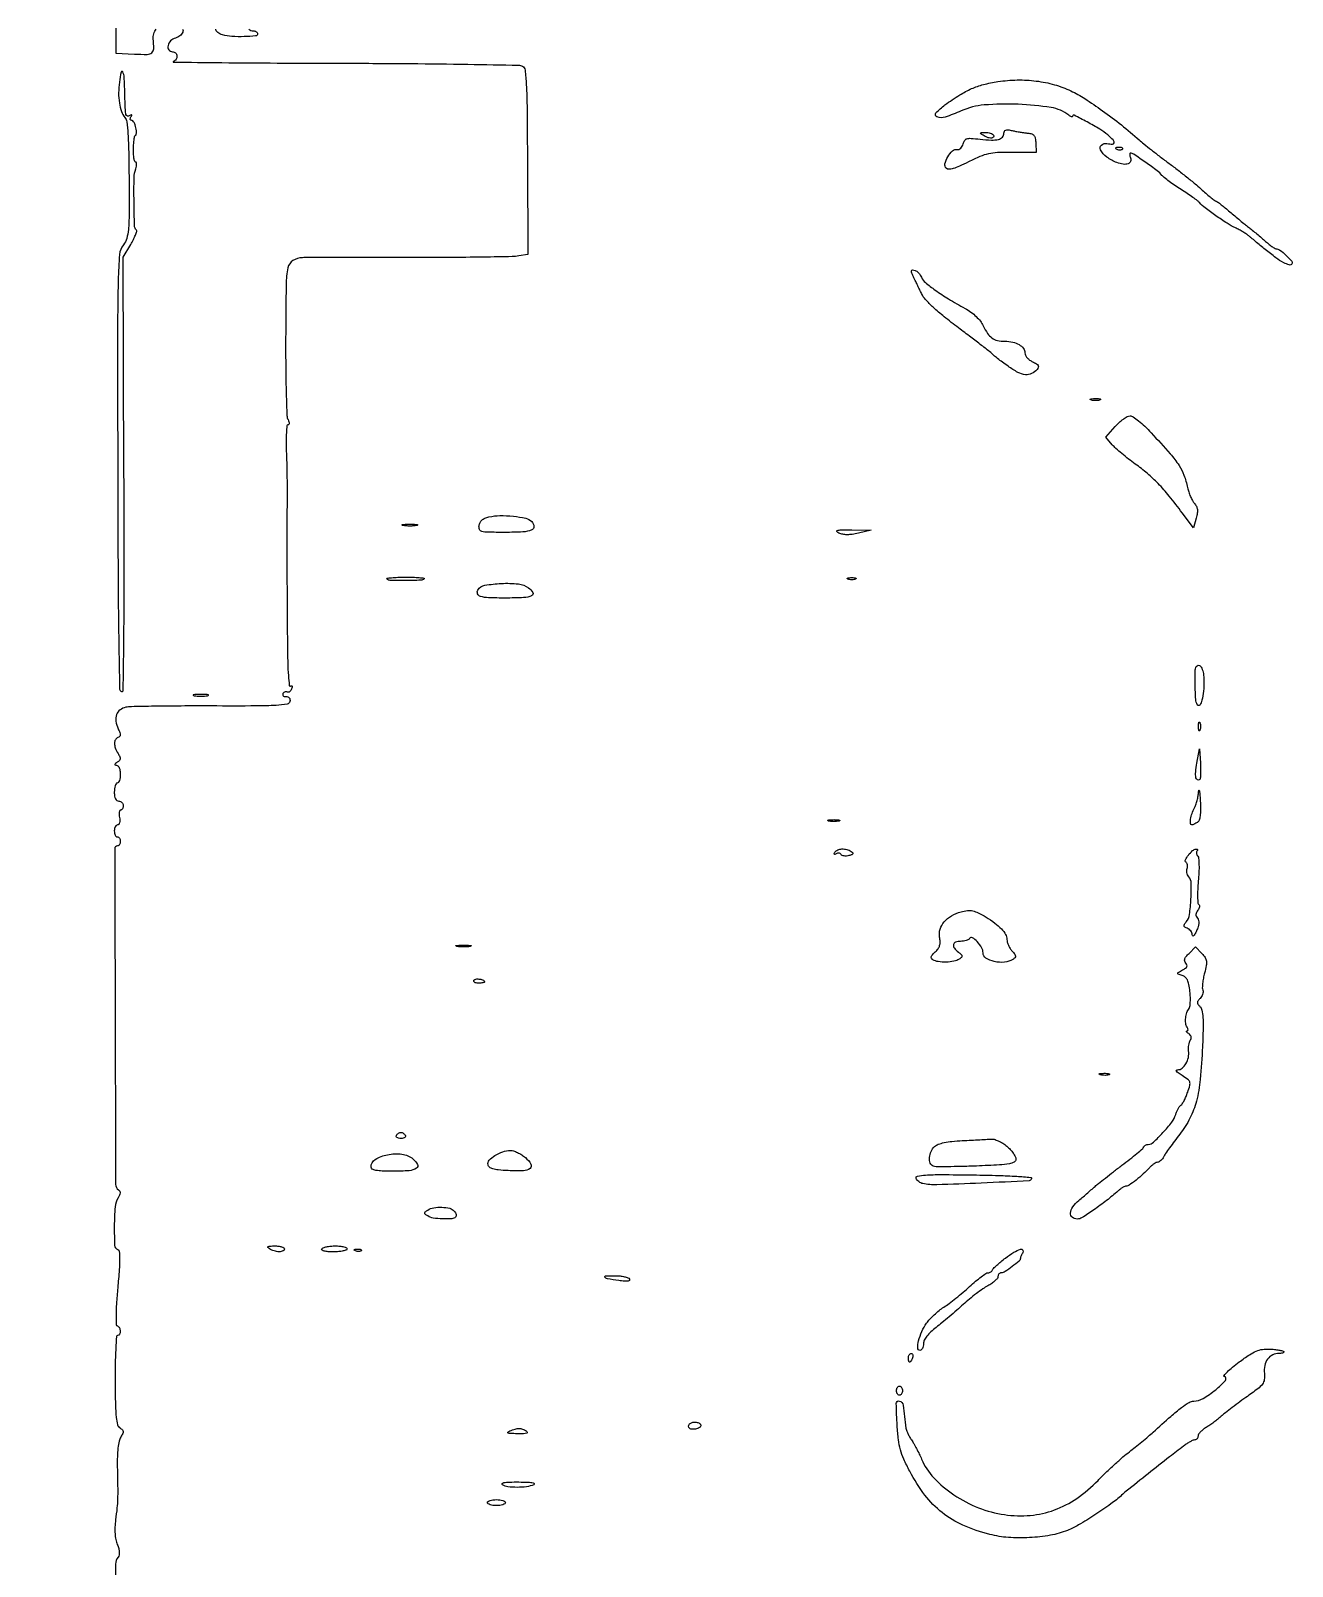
# Model space of a CAD drawing. Extents: x 0 to 1897, y 0 to 3427.
# Drawn here: x 75 to 498, y 437 to 951 of the extents above; entities that cross this region are included whole.
import ezdxf

# ---------------------------------------------------------------- set-up
doc = ezdxf.new("R2010")
doc.units = 0
doc.header["$MEASUREMENT"] = 0

msp = doc.modelspace()

# ---------------------------------------------------------------- linework, layer by layer
for points in [[(103.568704, 951.847729, 0.014629), (103.5, 949.5), (103.5, 943.5), (109.75, 943.202283, 0.014131), (114.046261, 943.119188, 0.169833), (115.581578, 943.671592, 0.225242), (116.209837, 944.986002, 0.026598), (116.042195, 948.309626, -0.059142), (116.053756, 949.103288, -0.039593), (116.244906, 949.992007, -0.039681), (116.572704, 950.836344, -0.060846), (116.996434, 951.495704, 0.069733)], [(148.118518, 951.561855, 0.191063), (149.535184, 951, -0.066486), (150.095134, 950.925212, -0.083557), (150.56971, 950.70625, -0.099365), (150.887108, 950.381345, -0.14491), (151, 950, -0.387337), (150.345588, 949.281982, -0.015294), (146.486991, 949.042289, -0.024071), (142.404998, 949.110371, -0.049297), (139.25, 949.630286, -0.052196), (138.389405, 949.960258, -0.060418), (137.660937, 950.449192, -0.07008), (137.165808, 951.014797, -0.145801), (137, 951.571318, 0.213239)], [(125.861872, 951.521011, -0.247536), (125.933166, 950.518241, -0.125837), (124.984852, 949.308129, -0.102819), (123.5, 948.589356, 0.137326), (121.874833, 947.661329, 0.142059), (120.993611, 946.035814, 0.212034), (121.284554, 944.624747, 0.241957), (122.5, 944, -0.195218), (123.49711, 943.595268, -0.182987), (123.964462, 942.596477, -0.162963), (123.674122, 941.446958, -0.162722), (122.75, 940.703176, 0.831975), (122.783113, 940.512733, 0.000192), (138.997647, 940.344303, 0.001291), (157.539667, 940.206721, 0.000749), (179.816457, 940.132341, -0.001394), (202.284666, 940.02835, -0.002233), (221.45998, 939.800486, -0.000412), (238.371458, 939.510037, -0.123677), (239.690444, 939.15336, -0.240387), (240.592469, 937.802566, -0.016076), (240.998741, 933.022945, -0.010769), (241.253959, 924.821694, -0.001379), (241.373986, 907.205152), (241.5, 876.12858), (238.5, 875.57754, -0.040651), (236.31132, 875.357061, -0.001072), (226.540625, 875.190988, -0.002246), (215.053833, 875.071984, -0.001534), (202, 875.035422, 0.000106), (188.981338, 875.036126, 0.000159), (177.60625, 875.030713, 0.000065), (167.85165, 875.021715, 0.003485), (166, 875.00686, 0.140849), (162.812146, 874.038702, 0.200956), (161.163878, 871.626642, 0.047385), (160.560124, 866.064933, 0.002388), (160.401891, 847.786488, 0.003283), (160.428267, 837.969414, 0.004945), (160.592069, 829.413843, 0.002098), (160.834652, 822.116349, 0.107917), (161.187075, 820.75, -0.035317), (161.481542, 820.047314, -0.084309), (161.57027, 819.49044, -0.159381), (161.452258, 819.141721, -0.236353), (161.169198, 819, 0.384703), (160.823258, 818.687598, 0.009953), (160.637942, 816.429687, 0.016075), (160.553635, 813.604998, 0.009649), (160.626137, 810.25, -0.004299), (160.75542, 806.249512, -0.002471), (160.84593, 801.426563, -0.002469), (160.888994, 796.579826, -0.004119), (160.871493, 792.5, 0.002454), (160.813521, 784.892534, 0.001308), (160.812618, 775.483245, 0.000935), (160.867469, 762.99082, 0.000337), (160.990683, 745.221672, 0.005244), (161.096026, 739.400942, 0.011935), (161.326552, 735.010118, 0.007754), (161.6292, 731.723678, 0.551844), (162.038201, 731.523609, -0.139433), (162.341789, 731.609757, -0.316652), (162.527001, 731.479228, -0.140387), (162.550519, 731.115738, -0.038035), (162.383761, 730.557681, -0.056598), (162.095727, 730.003722, -0.087201), (161.722049, 729.615661, -0.117952), (161.325614, 729.450151, -0.180485), (160.964314, 729.522055, 0.122251), (160.600905, 729.638578, 0.100758), (160.19636, 729.584103, 0.091224), (159.812384, 729.365966, 0.07983), (159.510081, 729.016312, 0.145007), (159.40519, 728.630671, 0.191537), (159.545975, 728.298542, 0.134958), (159.935005, 728.074202, 0.063784), (160.514307, 728, -0.091249), (161.146702, 727.88362, -0.132157), (161.604314, 727.552221, -0.131274), (161.835817, 727.034057, -0.089422), (161.823324, 726.385303, -0.311913), (160.860378, 725.454416, -0.026338), (157.242051, 725.050732, -0.013815), (150.65043, 724.847557, -0.001513), (135.5, 724.845152, 0.001876), (125.346057, 724.836166, 0.002701), (116.35956, 724.745941, 0.001424), (108.752213, 724.606789, 0.042938), (106.851694, 724.40273, 0.116708), (104.927159, 723.531373, 0.144043), (103.776275, 721.943468, 0.121855), (103.560794, 719.763688, 0.071006), (104.305538, 717.228762, -0.019888), (104.843204, 715.912354, -0.092902), (104.975323, 715.107564, -0.181249), (104.768102, 714.5905, -0.128011), (104.23824, 714.24608, 0.180213), (103.376316, 713.551425, 0.135335), (103.052399, 712.366347, 0.091124), (103.348723, 710.773823, 0.047311), (104.25, 708.955919, -0.028998), (104.8472, 707.854479, -0.131449), (104.975, 707.141867, -0.172544), (104.715359, 706.569199, -0.059282), (104, 705.9848, 0.02111), (103.37978, 705.552454, 0.168428), (103.189649, 705.266075, 0.407556), (103.296015, 705.081004, 0.065821), (103.75, 705.015313, -0.210338), (104.242209, 704.791431, -0.084273), (104.644557, 704.151292, -0.061356), (104.912153, 703.186005, -0.036984), (105, 702, -0.031626), (104.927234, 700.850749, -0.048861), (104.70625, 699.88125, -0.06271), (104.384262, 699.209557, -0.254951), (104, 699, 0.254951), (103.615738, 698.790443, 0.06271), (103.29375, 698.11875, 0.048861), (103.072766, 697.149251, 0.031626), (103, 696, 0.033607), (103.088963, 694.677925, 0.082504), (103.375, 693.75, 0.12651), (103.851045, 693.202091, 0.152103), (104.5, 693, -0.099038), (105.072457, 692.885486, -0.097945), (105.559375, 692.559375, -0.097945), (105.885486, 692.072457, -0.099038), (106, 691.5, -0.055475), (105.936141, 690.926207, -0.075034), (105.746985, 690.440625, -0.094439), (105.46729, 690.114935, -0.169832), (105.138672, 690, 0.285831), (104.843992, 689.816555, 0.076393), (104.670744, 689.265625, 0.053628), (104.634359, 688.458177, 0.031701), (104.755249, 687.5, -0.037491), (104.869548, 686.501153, -0.072403), (104.784949, 685.702744, -0.112088), (104.522036, 685.189445, -0.222095), (104.116577, 685, 0.174075), (103.690513, 684.84703, 0.093324), (103.327995, 684.4125, 0.07361), (103.082676, 683.765135, 0.05387), (103, 683, 0.048028), (103.073693, 682.234582, 0.068025), (103.29375, 681.5875, 0.088204), (103.618118, 681.151477, 0.191087), (104, 681, -0.148195), (104.381354, 680.884432, -0.098894), (104.70625, 680.559375, -0.082425), (104.925306, 680.073457, -0.064853), (105, 679.5, -0.056085), (104.935438, 678.92623, -0.075561), (104.744324, 678.440625, -0.094833), (104.461672, 678.115005, -0.168267), (104.129615, 678, 0.414791), (103.155786, 677.024249, 0.00015), (103.283733, 620.723557, 0.000181), (103.448448, 564.605022, 0.249283), (104.426087, 562.780513, -0.126959), (104.827671, 562.329914, -0.135734), (104.947994, 561.752836, -0.08999), (104.762577, 561.007301, -0.032902), (104.25, 560.044081, 0.119937), (103.272504, 557.055215, 0.017646), (103.002862, 550.647933, 0.012252), (103.118349, 544.136035, 0.311203), (104.133181, 542.78894, -0.297507), (104.65769, 542.127856, -0.022669), (104.770081, 539.740525, -0.018163), (104.64142, 536.02435, -0.004512), (104.15517, 529.955606, 0.00555), (103.733526, 524.552351, 0.014092), (103.581674, 520.619901, 0.010335), (103.611397, 517.722042, 0.312459), (104.021989, 517.166667, -0.201964), (104.706296, 516.557898, -0.104943), (104.978354, 515.426909, -0.122668), (104.751591, 514.399226, -0.284716), (104.107327, 514, 0.394369), (103.748689, 513.665031, 0.003403), (103.497428, 509.579202, 0.009255), (103.321962, 504.721053, 0.00556), (103.284616, 498.950474, 0.003432), (103.378985, 490.753851, 0.021074), (103.634477, 486.537345, 0.040345), (104.088175, 484.09007, 0.199971), (104.927289, 483.005951, -0.056141), (105.706938, 482.43805, -0.189647), (105.978426, 481.882074, -0.134512), (105.84145, 481.162128, -0.023608), (105.171053, 479.942631, 0.083249), (104.606744, 478.544943, 0.025587), (104.22861, 476.294248, 0.021696), (104.020047, 473.398756, 0.012343), (104.006579, 469.887154, -0.001711), (104.131818, 462.702035, -0.011559), (104.099395, 459.143188, -0.017537), (103.902201, 456.217455, -0.007177), (103.438354, 452.261579, 0.021092), (103.220113, 449.813052, 0.028545), (103.243118, 447.59199, 0.032117), (103.501441, 445.641069, 0.04925), (103.995578, 444.010676, -0.028185), (104.487516, 442.603647, -0.055212), (104.6877, 441.435189, -0.072451), (104.606692, 440.487645, -0.111075), (104.248859, 439.749096, 0.165637), (103.409417, 437.406805, 0.011764), (103.463542, 430.374069, 0.014528)]]:
    msp.add_lwpolyline(points, format="xyb")
for points in [[(104.702802, 933.82089, 0.03225), (104.452691, 930.194146, 0.039893), (104.707583, 926.818634, 0.04501), (105.417694, 923.979331, 0.092795), (106.551227, 922, -0.147935), (107.18665, 920.543654, -0.012797), (107.563382, 916.463924, -0.011789), (107.821257, 910.457983, -0.00342), (107.937075, 901.187109, -0.002229), (107.951075, 889.464285, -0.020857), (107.724157, 884.421868, -0.051429), (107.160235, 881.480891, -0.09385), (106.036841, 879.319707, 0.147511), (104.763993, 876.072791, 0.013966), (104.308415, 867.446735, 0.006242), (104.108221, 851.23969, 0.000392), (104.15193, 803.436554, 0.000803), (104.266403, 768.775602, 0.002963), (104.503593, 746.883363, 0.000662), (104.799546, 730.520038, 0.305174), (105.388199, 729.681027, 0.521434), (105.980627, 730.081729, 0.000736), (106.191246, 745.872058, 0.003054), (106.314808, 767.333897, 0.000774), (106.248629, 802.19666), (105.997257, 875.13918), (108.496957, 879.404595, 0.015262), (109.412287, 881.081812, 0.023484), (110.089532, 882.589882, 0.019996), (110.517946, 883.819963, 0.276907), (110.408272, 884.258395, -0.191725), (109.774045, 885.731522, -0.003948), (109.612188, 893.906101, -0.006956), (109.62792, 901.733832, -0.080223), (110.164386, 904.75, 0.03042), (110.408117, 905.612831, 0.055685), (110.483352, 906.339062, 0.087228), (110.393282, 906.828364, 0.313378), (110.146326, 907, -0.338343), (109.835904, 907.237214, -0.026502), (109.601563, 908.3218, -0.027535), (109.448811, 909.774771, -0.016809), (109.421077, 911.499744, -0.012753), (109.495376, 913.224859, -0.020917), (109.656394, 914.677763, -0.016206), (109.866508, 915.80294, -0.351869), (110.111328, 915.999744, 0.344427), (110.316894, 916.160547, 0.0476), (110.402694, 916.7343, 0.038255), (110.383997, 917.541453, 0.022316), (110.244751, 918.5, 0.034301), (109.992718, 919.4572, 0.047693), (109.630389, 920.265625, 0.057428), (109.219868, 920.82702, 0.20914), (108.824406, 921, -0.155893), (108.526039, 921.095344, -0.191403), (108.368406, 921.339137, -0.128186), (108.39053, 921.712159, -0.05991), (108.595492, 922.154508, 0.029004), (108.843426, 922.613152, 0.315645), (108.809017, 922.809017, 0.315645), (108.613152, 922.843426, 0.029004), (108.154508, 922.595492, -0.191554), (107.371666, 922.457037, -0.297812), (106.901906, 922.923961, -0.043859), (106.699872, 924.573537, -0.002015), (106.528807, 930.240405, 0.007195), (106.316804, 935.4674, 0.104548), (105.837902, 937.244254, 0.705165), (105.289585, 937.173027, 0.019982)], [(423.406906, 930.885346, -0.030987), (428.067973, 928.283653, -0.013069), (434.000704, 924.249277, -0.012548), (440.324257, 919.457805, -0.013164), (446.296885, 914.428717, 0.012384), (447.834081, 913.130257, 0.003162), (450.3881, 911.105516, 0.00322), (453.334047, 908.830697, 0.003261), (456.296885, 906.603533, -0.005424), (459.343844, 904.292436, -0.004477), (462.543051, 901.764532, -0.004522), (465.437217, 899.391827, -0.012044), (467.445417, 897.631057, 0.006233), (468.997459, 896.238007, 0.009238), (470.394777, 895.059807, 0.005015), (471.593845, 894.10589, 0.156299), (471.945417, 893.976797, -0.147093), (472.296955, 893.854851, -0.005475), (473.435508, 893.012539, -0.009514), (474.766292, 891.964863, -0.006502), (476.239291, 890.726797, 0.003197), (477.861479, 889.344938, 0.002478), (479.644851, 887.860372, 0.002505), (481.322798, 886.491643, 0.006034), (482.581767, 885.5, -0.006191), (483.80169, 884.538492, -0.002996), (485.339818, 883.279688, -0.00297), (486.926878, 881.948904, -0.004267), (488.315338, 880.75, 0.009454), (489.561269, 879.696528, 0.013278), (490.714842, 878.807812, 0.009522), (491.699396, 878.118465, 0.149037), (492.088003, 878, -0.163695), (493.406562, 877.556431, -0.026542), (495.500207, 875.785469, -0.022824), (497.38612, 873.84053, -0.330814), (497.463168, 872.940404, -0.333135), (496.54735, 872.580889, -0.056828), (494.697725, 873.325236, -0.03576), (492.059531, 875.007402, -0.012378), (488.5, 877.792101, -0.000024), (486.858593, 879.143153, -0.000025), (485.234375, 880.480325, -0.000024), (483.827057, 881.63916, -0.000107), (483, 882.320551, 0.027869), (482.218969, 882.894354, 0.010298), (481.059375, 883.617007, 0.010169), (479.758553, 884.355546, 0.012062), (478.5, 884.997869, -0.030644), (475.748715, 886.533396, -0.010777), (471.994486, 889.057254, -0.010039), (468.41566, 891.68588, -0.044827), (466.5, 893.446235, 0.047799), (465.835171, 894.049931, 0.006114), (464.274141, 895.186879, 0.007109), (462.380874, 896.490606, 0.005867), (460.326863, 897.827807, -0.008709), (458.256765, 899.192295, -0.009771), (456.314504, 900.578111, -0.009141), (454.709151, 901.817759, -0.050602), (453.932174, 902.581725, 0.059046), (452.323539, 904.111014, 0.007768), (448.50099, 906.878393, 0.004458), (444.45307, 909.660673, 0.149412), (443.342879, 910, 0.318633), (443.175943, 909.881597, 0.089886), (443.12295, 909.548255, 0.056118), (443.189728, 909.051957, 0.030144), (443.376152, 908.462146, -0.183662), (443.379954, 907.248734, -0.222311), (442.573092, 906.461402, -0.123026), (440.950828, 906.313662, -0.052378), (438.827627, 906.875437, -0.068565), (435.460019, 908.716202, -0.113535), (433.364508, 911.166326, -0.344823), (433.655015, 912.738963, -0.232273), (435.5, 913.244751, 0.039543), (437.355136, 913.040163, 0.397871), (437.88625, 913.512173, 0.219939), (437.555838, 914.428491, 0.020394), (435.75, 916.114023, 0.041026), (433.060886, 918.067144, 0.013824), (428.848655, 920.470587, 0.00645), (424.517957, 922.714009, 0.558001), (424, 922.394401, -0.316557), (423.890204, 922.238357, -0.151414), (423.632812, 922.227039, -0.070076), (423.2302, 922.395614, -0.03054), (422.75, 922.722384, 0.126145), (416.759338, 925.309081, 0.029195), (405.740314, 926.39538, 0.03074), (394.391912, 926.150583, 0.084631), (386.667095, 924.162575, -0.024919), (381.334099, 922.088457, -0.170797), (378.56046, 922.13627, -0.530535), (378.226796, 923.501638, -0.053131), (381.229255, 926.181906, -0.015354), (386.224163, 929.54, -0.036778), (390.165095, 931.63025, -0.041074), (394.097545, 932.98619, -0.023946), (398.987824, 933.987981, -0.034504), (405.443337, 934.539288, -0.035664), (411.841367, 934.186503, -0.03685), (417.916014, 932.954816, -0.043385)], [(409, 916.717006, -0.054941), (410.29161, 916.460078, -0.150024), (411.049903, 915.936884, -0.12345), (411.469714, 915.005215, -0.031818), (411.658904, 913.354053), (411.817807, 910.208106), (403.658904, 910.273877, 0.012527), (398.867185, 910.192451, 0.043385), (395.793861, 909.79453, 0.047157), (392.968825, 908.890471, 0.016793), (389.126658, 907.093166, -0.010952), (386.052019, 905.610887, -0.036779), (383.956644, 904.836987, -0.060581), (382.517282, 904.605796, -0.208872), (381.656981, 904.943019, -0.263158), (381.245507, 906.425454, -0.071392), (382.197707, 908.765592, -0.070228), (383.787109, 910.775037, -0.241035), (385.334327, 911.233913, 0.14717), (385.920941, 911.297225, 0.090643), (386.5061, 911.681061, 0.076363), (387.001284, 912.323028, 0.062286), (387.323686, 913.129774, -0.081249), (387.839843, 914.292079, -0.182362), (388.608025, 914.852141, -0.086662), (389.963363, 914.983093, -0.010329), (392.975848, 914.689266, 0.019467), (396.780274, 914.388254, 0.072205), (399.167209, 914.637711, 0.14486), (400.490585, 915.423821, 0.188969), (401, 916.723566, -0.118735), (401.162021, 917.396228, -0.201402), (401.597848, 917.763755, -0.109332), (402.400027, 917.832346, -0.024869), (403.75, 917.583583, 0.010404), (404.984717, 917.318929, 0.006688), (406.426562, 917.061077, 0.006722), (407.84501, 916.846491, 0.01253)], [(397.5, 916, -0.320535), (397.45743, 915.363698, -0.224569), (396.783871, 915.04511, -0.088074), (395.434617, 915.284637, -0.055643), (394, 916, -0.021402), (393.259195, 916.524997, -0.400385), (393.220225, 916.783207, -0.230617), (393.521535, 916.950013, -0.011327), (394.690983, 916.984687, -0.041968), (395.574963, 916.916577, -0.044123), (396.419912, 916.701752, -0.048375), (397.108156, 916.382909, -0.122282)], [(438.8125, 911.316886, 0.051402), (439.359369, 911.160852, 0.05415), (439.916927, 911.123424, 0.060344), (440.402231, 911.202593, 0.126455), (440.729167, 911.395833, 0.296942), (440.77538, 911.614691, 0.208169), (440.592839, 911.799335, 0.077125), (440.112848, 911.910055, 0.028489), (439.416667, 911.921053, 0.018894), (438.670344, 911.862007, 0.168741), (438.37858, 911.720685, 0.470617), (438.395823, 911.538436, 0.054073)], [(373.383285, 868.435307, 0.111114), (374.709494, 866.688913, 0.019727), (377.972294, 864.153825, 0.018595), (382.414118, 861.218845, 0.010683), (387.966826, 858, -0.030627), (389.958548, 856.736757, -0.034094), (391.706729, 855.280296, -0.036757), (393.10909, 853.727497, -0.055614), (394.059881, 852.176517, 0.037671), (395.488814, 849.646541, 0.091019), (396.980093, 848.111625, 0.100561), (398.820697, 847.294444, 0.053036), (401.315741, 847.015313, -0.052834), (403.932771, 846.723602, -0.077774), (406.083962, 845.884742, -0.099853), (407.496449, 844.630579, -0.16283), (408, 843.125331, 0.120161), (408.18959, 842.347825, 0.059513), (408.764267, 841.50282, 0.05397), (409.606658, 840.723009, 0.052919), (410.601758, 840.13559, -0.025226), (411.881526, 839.472631, -0.130909), (412.437497, 838.912923, -0.220878), (412.489438, 838.316971, -0.086436), (412.068999, 837.583139, -0.107307), (410.263321, 836.169333, -0.140563), (408.208318, 835.814077, -0.095742), (405.682116, 836.592803, -0.032044), (402.381457, 838.634603, -0.004391), (400.508033, 839.991482, -0.005935), (398.839959, 841.252954, -0.004117), (397.46615, 842.335981, -0.063166), (397.047291, 842.768974, 0.066221), (396.574115, 843.252197, 0.001035), (393.513603, 845.635261, 0.00273), (389.931747, 848.381204, 0.001802), (385.78625, 851.5, -0.008768), (380.952493, 855.243176, -0.017855), (377.317513, 858.381268, -0.021895), (374.738185, 860.993084, -0.071886), (373.389112, 863, 0.000359), (372.682068, 864.467344, 0.000326), (371.949691, 865.981952, 0.000326), (371.292585, 867.336383, 0.001049), (370.852862, 868.236431, -0.017167), (370.153027, 869.794268, -0.136706), (370.062492, 870.570166, -0.359183), (370.41523, 870.883031, -0.086256), (371.25, 870.768641, -0.091213), (371.792294, 870.479254, -0.039531), (372.392277, 869.919038, -0.037407), (372.952994, 869.205242, -0.040751)], [(433.269032, 827.344063, -0.06278), (432.671085, 827.185595, -0.030339), (431.880008, 827.127736, -0.029507), (431.036634, 827.167106, -0.037336), (430.269032, 827.307009, -0.087174), (429.883358, 827.48334, -0.597527), (429.900903, 827.643467, -0.080377), (430.431793, 827.764444, -0.012823), (431.5, 827.805051, -0.014395), (432.580113, 827.787295, -0.052471), (433.257153, 827.684921, -0.333666), (433.386009, 827.52287, -0.31318)], [(450.301077, 816.363866, -0.005397), (456.69623, 809.278975, -0.034382), (459.644706, 805.438415, -0.058927), (461.301, 802.163931, -0.036135), (462.490856, 798, 0.027725), (462.883709, 796.532291, 0.022841), (463.458798, 795.016608, 0.023434), (464.117189, 793.671464, 0.055241), (464.758439, 792.758665, -0.062103), (465.451756, 791.742484, -0.088518), (465.77192, 790.700503, -0.071852), (465.744606, 789.454943, -0.028487), (465.366305, 787.781632), (464.438319, 784.545934), (460.722961, 789.522967, 0.010071), (456.336203, 795.158951, 0.021004), (452.653467, 799.327985, 0.024745), (449.060108, 802.714489, 0.021814), (445, 805.882957, -0.010407), (442.732647, 807.570611, -0.009521), (440.468088, 809.400809, -0.00957), (438.50879, 811.111967, -0.030453), (437.295618, 812.355916), (435.091237, 814.91028), (438.229617, 818.45514, -0.027007), (439.568234, 819.811938, -0.030493), (440.994553, 820.958697, -0.031932), (442.309847, 821.769397, -0.122742), (443.235076, 822, -0.149587), (444.250195, 821.689352, -0.019842), (446.080884, 820.344386, -0.02155), (448.173677, 818.522169, -0.016561)], [(242.807954, 786.620617, -0.180377), (243.550962, 784.994014, -0.325138), (242.812848, 783.809207, -0.083477), (239.866132, 783.155306, -0.012951), (233.871432, 783, -0.003685), (228.059895, 783.04283, -0.059544), (226.122541, 783.303382, -0.234901), (225.341656, 783.980121, -0.135004), (225.180449, 785.243569, -0.081475), (225.509021, 786.290644, -0.095275), (226.143992, 787.114498, -0.081135), (227.128627, 787.734929, -0.043396), (228.5, 788.179688, -0.053922), (232.165064, 788.618407, -0.029993), (236.664008, 788.399722, -0.027259), (240.805388, 787.718456, -0.142924)], [(204.25, 785.294267, -0.029693), (203.225293, 785.159351, -0.017887), (202, 785.115502, -0.017887), (200.774707, 785.159351, -0.029693), (199.75, 785.294267, -0.142433), (199.439977, 785.453014, -0.611425), (199.482812, 785.600334, -0.039503), (200.38851, 785.701569, -0.008087), (202, 785.727636, -0.008087), (203.61149, 785.701569, -0.039503), (204.517188, 785.600334, -0.611425), (204.560023, 785.453014, -0.142433)], [(352.233669, 782.734382, -0.021571), (350.164732, 782.330592, -0.039438), (348.450679, 782.20908, -0.048027), (346.999227, 782.360641, -0.062472), (345.733669, 782.786793, -0.103017), (345.065103, 783.300223, -0.561168), (345.177202, 783.647586, -0.056588), (346.486621, 783.80923, -0.004458), (350, 783.812229), (356.5, 783.759818)], [(206.797164, 767.463831, -0.190961), (205.641958, 766.964461, -0.006303), (200.530973, 766.872279, -0.006246), (195.415767, 766.908414, -0.193835), (194.270836, 767.395831, -0.614129), (194.348654, 767.633765, -0.014134), (195.851433, 767.822525, -0.015862), (197.920216, 767.957115, -0.008311), (200.5, 768, -0.007374), (203.084271, 767.961886, -0.013862), (205.168542, 767.8425, -0.010828), (206.724836, 767.675977, -0.622759)], [(351.25, 767.337719, -0.057986), (350.679992, 767.181385, -0.037979), (350, 767.12966, -0.037979), (349.320008, 767.181385, -0.057986), (348.75, 767.337719, -0.174857), (348.540618, 767.525001, -0.447206), (348.601562, 767.693942, -0.078554), (349.10856, 767.810911, -0.017491), (350, 767.842105, -0.017491), (350.89144, 767.810911, -0.078554), (351.398438, 767.693942, -0.447206), (351.459382, 767.525001, -0.174857)], [(241.794224, 764.431578, -0.118116), (243.178756, 762.867685, -0.436284), (242.7954, 761.760347, -0.092905), (240.118801, 761.135176, -0.011045), (234, 761, -0.008694), (228.324003, 761.098707, -0.06242), (225.623661, 761.532979, -0.236324), (224.685516, 762.40392, -0.234206), (224.815983, 763.682064, -0.209229), (227.149631, 765.266456, -0.03497), (232.655174, 765.896979, -0.037401), (238.345962, 765.722495, -0.127076)], [(467.984687, 733.375, -0.024499), (467.825935, 729.776493, -0.039688), (467.30078, 726.760764, -0.083108), (466.591777, 725.162732, -0.54409), (465.874181, 725.16934, -0.125149), (465.233832, 727.127872, -0.013098), (465.035293, 731.991359, -0.010641), (465.068226, 736.923966, -0.191656), (465.681695, 738.348362, -0.354952), (466.467836, 738.429811, -0.140465), (467.229255, 737.548903, -0.068599), (467.792326, 735.707031, -0.038719)], [(129.75, 728.294267, 0.029693), (130.774707, 728.159351, 0.017887), (132, 728.115502, 0.017887), (133.225293, 728.159351, 0.029693), (134.25, 728.294267, 0.142433), (134.560023, 728.453014, 0.611425), (134.517188, 728.600334, 0.039503), (133.61149, 728.701569, 0.008087), (132, 728.727636, 0.008087), (130.38851, 728.701569, 0.039503), (129.482812, 728.600334, 0.611425), (129.439977, 728.453014, 0.142433)], [(466.662281, 716.75, -0.174857), (466.474999, 716.540618, -0.447206), (466.306058, 716.601562, -0.078554), (466.189089, 717.10856, -0.017491), (466.157895, 718, -0.017491), (466.189089, 718.89144, -0.078554), (466.306058, 719.398438, -0.447206), (466.474999, 719.459382, -0.174857), (466.662281, 719.25, -0.057986), (466.818615, 718.679992, -0.037979), (466.87034, 718, -0.037979), (466.818615, 717.320008, -0.057986)], [(466.559181, 700.225848, -0.321982), (465.809083, 700.10295, -0.239092), (465.290259, 700.798587, -0.066268), (465.213253, 702.766505, -0.020626), (465.610656, 705.703805), (466.462255, 710.5), (466.790309, 705.642514, -0.011384), (466.8753, 703.740982, -0.016137), (466.857737, 702.047656, -0.012182), (466.764932, 700.664728, -0.175269)], [(465.801843, 685.856371, -0.01754), (465.260672, 685.539161, -0.018845), (464.711195, 685.26869, -0.018746), (464.22435, 685.07297, -0.079792), (463.917119, 685.015313, -0.406736), (463.451196, 685.446186, -0.052128), (463.529673, 686.945381, -0.043829), (464.004965, 688.85398, -0.041697), (464.811389, 690.684259, 0.042689), (465.281401, 691.75676, 0.020415), (465.707445, 693.20089, 0.02007), (466.032037, 694.754853, 0.026941), (466.19268, 696.184259, -0.087123), (466.304598, 696.658293, -0.744305), (466.434264, 696.643374, -0.025289), (466.593561, 695.385604, -0.004857), (466.744523, 693.091058, -0.012213), (466.839029, 690.097264, -0.034189), (466.71067, 688.003174, -0.050194), (466.379744, 686.589022, -0.170465)], [(345.75, 686.310674, -0.039571), (344.952734, 686.168469, -0.024357), (344, 686.122029, -0.024357), (343.047266, 686.168469, -0.039571), (342.25, 686.310674, -0.161593), (341.99086, 686.478988, -0.542911), (342.042188, 686.633659, -0.052887), (342.748017, 686.740287, -0.011065), (344, 686.767997, -0.011065), (345.251983, 686.740287, -0.052887), (345.957812, 686.633659, -0.542911), (346.00914, 686.478988, -0.161593)], [(349.834535, 676.123425, -0.055138), (350.384607, 675.683015, -0.331252), (350.43464, 675.34217, -0.185446), (350.084468, 675.041144, -0.021895), (349.085531, 674.732618, -0.045141), (348.246202, 674.592378, -0.054221), (347.446566, 674.618776, -0.063269), (346.800774, 674.795912, -0.157059), (346.431898, 675.110192, 0.116921), (346.131029, 675.410483, 0.100542), (345.710429, 675.564606, 0.092929), (345.234064, 675.548167, 0.083632), (344.776393, 675.361803, -0.036486), (344.367361, 675.148527, -0.343373), (344.187815, 675.195104, -0.279645), (344.165026, 675.401245, -0.029587), (344.404508, 675.845492, -0.155095), (345.304265, 676.618051, -0.087877), (346.717123, 676.943566, -0.077294), (348.338597, 676.775731, -0.077038)], [(465.675343, 676.342009, 0.14173), (465.491123, 676.007833, 0.087578), (465.469662, 675.556526, 0.074989), (465.611158, 675.058634, 0.06326), (465.899139, 674.592009, -0.151397), (466.212017, 673.80588, -0.01373), (466.320573, 671.671193, -0.01682), (466.29376, 669.064739, -0.012366), (466.095551, 666.182266, 0.011298), (465.894025, 663.340275, 0.017092), (465.859274, 660.860986, 0.011942), (465.947894, 658.850344, 0.241882), (466.253646, 658.343238, -0.191309), (466.483273, 658.034292, -0.107671), (466.505365, 657.560601, -0.079278), (466.312171, 656.989382, -0.052138), (465.926114, 656.410972, 0.056116), (465.460431, 655.701134, 0.104254), (465.283675, 655.038659, 0.112759), (465.394885, 654.396914, 0.07338), (465.785004, 653.75, -0.109167), (466.165362, 653.004322, -0.081133), (466.250822, 652.081035, -0.059658), (466.031452, 650.93288, -0.027078), (465.488668, 649.5, -0.018413), (464.954907, 648.403626, -0.078602), (464.5176, 647.824502, -0.384847), (464.242992, 647.815603, -0.207673), (464.081219, 648.143011, 0.085777), (463.930045, 648.817374, 0.062863), (463.55015, 649.485167, 0.062105), (463.010029, 650.045721, 0.078536), (462.387376, 650.404844, -0.045175), (461.594136, 650.794596, -0.221515), (461.324366, 651.19941, -0.183064), (461.435759, 651.721302, -0.030089), (462.0564, 652.567958, 0.138382), (463.127547, 654.981401, 0.02187), (463.645137, 660.194813, 0.020565), (463.718924, 665.428339, 0.167978), (462.889211, 667.633492, -0.070523), (462.505695, 668.256347, -0.055153), (462.270091, 669.015559, -0.056253), (462.209345, 669.78955, -0.083277), (462.34445, 670.45524, 0.063612), (462.492956, 671.063785, 0.07068), (462.475536, 671.667988, 0.080348), (462.301448, 672.175744, 0.132408), (461.992801, 672.504449, -0.385124), (461.765085, 673.290463, -0.051718), (462.756428, 674.883732, -0.048433), (464.174665, 676.385732, -0.15795), (465.416667, 676.916667, -0.070879), (465.720662, 676.901191, -0.243509), (465.870778, 676.782236, -0.238068), (465.862155, 676.588439, -0.068481)], [(395, 654.140141, -0.025418), (397.946913, 652.149912, -0.043551), (400.151983, 650.169122, -0.05481), (401.551107, 648.299219, -0.134008), (402, 646.654427, 0.067806), (402.122815, 645.752949, 0.035944), (402.502382, 644.688958, 0.034988), (403.055583, 643.637859, 0.045317), (403.710237, 642.767691, -0.020392), (404.613422, 641.683972, -0.142294), (404.860891, 641.048425, -0.220572), (404.673612, 640.528219, -0.056823), (403.960237, 639.954263, -0.119758), (401.190771, 639.019211, -0.075396), (397.766173, 639.236196, -0.086269), (394.966813, 640.373477, -0.25875), (394, 642.116631, 0.130608), (393.522487, 643.913483, 0.05789), (392.055367, 645.90409, 0.071453), (390.442768, 647.201056, 0.408689), (389.477458, 646.963525, -0.133817), (389.080504, 646.592858, -0.044491), (388.339853, 646.283036, -0.040551), (387.419012, 646.071106, -0.036304), (386.440983, 646, 0.084266), (384.79344, 645.72035, 0.267616), (384.090836, 644.905478, 0.217703), (384.378595, 643.730326, 0.062081), (385.75, 642.379246, -0.022218), (386.69234, 641.588166, -0.182434), (386.940498, 641.096117, -0.237578), (386.768317, 640.639088, -0.038592), (386, 640.034316, -0.103402), (384.248693, 639.327437, -0.038843), (381.602835, 639.0622, -0.038746), (378.959124, 639.208248, -0.108641), (377.226366, 639.838937, -0.111125), (376.73704, 640.329685, -0.213934), (376.660494, 640.868612, -0.115006), (377.034539, 641.538209, -0.024203), (377.990246, 642.491173, 0.051453), (378.935465, 643.542256, 0.085908), (379.460289, 644.606337, 0.079577), (379.61942, 645.84281, 0.038675), (379.447067, 647.430467, -0.122931), (379.60202, 650.045332, -0.100068), (380.959239, 652.510359, -0.085942), (383.389648, 654.543242, -0.064052), (386.619302, 655.897977, -0.041489), (388.771996, 656.303764, -0.07769), (390.537427, 656.21244, -0.063758), (392.411816, 655.561828, -0.020437)], [(222.25, 644.294267, -0.029693), (221.225293, 644.159351, -0.017887), (220, 644.115502, -0.017887), (218.774707, 644.159351, -0.029693), (217.75, 644.294267, -0.142433), (217.439977, 644.453014, -0.611425), (217.482812, 644.600334, -0.039503), (218.38851, 644.701569, -0.008087), (220, 644.727636, -0.008087), (221.61149, 644.701569, -0.039503), (222.517188, 644.600334, -0.611425), (222.560023, 644.453014, -0.142433)], [(468.184984, 635.401821, 0.01845), (467.783554, 633.643415, 0.020833), (467.531779, 631.929871, 0.020598), (467.439516, 630.468186, 0.09737), (467.582772, 629.644895, -0.102612), (467.688775, 628.995885, -0.065271), (467.556562, 628.239134, -0.061578), (467.218475, 627.49474, -0.067631), (466.717741, 626.881044, 0.037499), (466.016325, 626.119734, 0.163229), (465.811257, 625.550726, 0.16493), (465.991732, 624.976695, 0.038485), (466.657921, 624.199222, -0.148426), (467.315783, 622.967925, -0.03339), (467.625524, 620.58466, -0.021061), (467.701495, 616.855596, -0.005059), (467.504358, 610.670771, -0.013218), (466.757841, 599.776336, -0.039979), (465.465679, 592.458097, -0.054452), (463.305901, 586.780121, -0.04733), (459.886237, 581.407959, 0.004826), (458.134573, 579.112354, 0.005453), (456.498488, 576.874273, 0.005003), (455.148121, 574.943554, 0.029577), (454.512872, 573.886646, -0.039993), (454.058277, 573.164757, -0.044904), (453.510027, 572.554202, -0.050059), (452.954043, 572.132129, -0.138193), (452.485112, 572, 0.112791), (451.976068, 571.883689, 0.033097), (451.273966, 571.485937, 0.031406), (450.520465, 570.919756, 0.029114), (449.823373, 570.25, -0.020976), (447.674614, 568.117213, -0.017732), (445.234147, 566.04379, -0.012797), (442.946375, 564.329007, -0.155643), (441.915049, 564, 0.106145), (441.449089, 563.899954, 0.026659), (440.754733, 563.541721, 0.026009), (439.987147, 563.037048, 0.023622), (439.25, 562.439901, -0.016395), (435.351057, 559.187048, -0.014579), (431.09463, 556.061668, -0.009839), (427.164091, 553.460994, -0.142159), (425.575455, 553, -0.167182), (423.879428, 553.583395, -0.252528), (423.265862, 554.981742, -0.139512), (424.034787, 557.034118, -0.056935), (426.083056, 559.235221, 0.000975), (427.537842, 560.484518, 0.000805), (429.083773, 561.821677, 0.000813), (430.498152, 563.053073, 0.002178), (431.5, 563.935902, -0.013244), (432.681512, 564.93148, -0.002306), (434.96875, 566.740206, -0.002504), (437.673377, 568.837029, -0.002242), (440.5, 570.985791, 0.005263), (443.206311, 573.069015, 0.007687), (445.541667, 574.965, 0.004209), (447.46649, 576.605177, 0.123421), (447.833333, 577.128871, -0.102477), (448.04754, 577.463285, -0.065685), (448.411458, 577.749049, -0.062019), (448.862406, 577.945375, -0.068184), (449.333333, 578.016827, 0.186931), (451.058498, 578.713934, 0.018405), (454.267877, 581.955723, 0.022827), (457.227855, 585.484782, 0.089974), (458.51441, 588, -0.02686), (458.877744, 589.004534, -0.027521), (459.344142, 589.955946, -0.028599), (459.839288, 590.731853, -0.093978), (460.278601, 591.147902, 0.109368), (460.745673, 591.618042, 0.02006), (461.36221, 592.684581, 0.020705), (461.993014, 594.015426, 0.017525), (462.550537, 595.469329, 0.018076), (463.260467, 597.805831, 0.147309), (463.223284, 598.909351, 0.154884), (462.58249, 599.781744, 0.020599), (460.656717, 601.067689, -0.014496), (459.342093, 601.922528, -0.080991), (458.739184, 602.50385, -0.39357), (458.774712, 602.831818, -0.179597), (459.214816, 602.996262, 0.173674), (460.684561, 603.526271, 0.089884), (461.960877, 605.036978, 0.078723), (462.758511, 607.12381, 0.084302), (462.845263, 609.304609, -0.039672), (462.799006, 610.245074, -0.031762), (462.893886, 611.255134, -0.032753), (463.103981, 612.183124, -0.067208), (463.408969, 612.861803, 0.082094), (463.66945, 613.490596, 0.116053), (463.668147, 614.094404, 0.114791), (463.397096, 614.639003, 0.079113), (462.878115, 615.096491, -0.02516), (462.399866, 615.434262, -0.084131), (462.14247, 615.717463, -0.295385), (462.143278, 615.89299, -0.24812), (462.309017, 615.984687, 0.21299), (462.548162, 616.096873, 0.174935), (462.650068, 616.362689, 0.099198), (462.576886, 616.769413, 0.046142), (462.333975, 617.25, -0.113976), (461.882357, 618.554689, -0.053417), (461.883189, 620.35142, -0.05275), (462.272801, 622.156352, -0.091161), (463.006523, 623.5, 0.137898), (463.29163, 624.160361, 0.021356), (463.422121, 625.593608, 0.022441), (463.427739, 627.341306, 0.017836), (463.281948, 629.222921, 0.019749), (462.919935, 631.578548, 0.064093), (462.423645, 633.076202, 0.099552), (461.71056, 634.021163, 0.105025), (460.700078, 634.595192, -0.009895), (459.367452, 635.047367, -0.336651), (459.196755, 635.311105, -0.24964), (459.387852, 635.612999, -0.006448), (460.836729, 636.41262, 0.032), (461.82538, 637.026103, 0.128506), (462.277577, 637.567534, 0.207671), (462.294119, 638.106218, 0.101996), (461.909651, 638.690349, -0.127578), (461.529898, 639.336093, -0.149707), (461.543611, 640.043611, -0.090529), (462.003285, 640.890765, -0.026927), (462.990944, 641.990944), (465.181889, 644.181889), (467.260776, 641.950464, -0.040245), (468.372008, 640.546629, -0.112706), (468.816707, 639.381709, -0.08426), (468.776537, 637.943258, -0.016327)], [(227, 632.393011, -0.327354), (226.887487, 632.239576, -0.029196), (226.395164, 632.115447, -0.029198), (225.730252, 632.028365, -0.017964), (224.940983, 632, -0.045552), (224.193244, 632.068264, -0.099152), (223.660421, 632.280921, -0.177225), (223.42542, 632.594852, -0.214542), (223.473008, 632.956326, -0.231296), (224.155087, 633.386452, -0.0667), (225.436609, 633.354182, -0.069655), (226.618601, 632.991831, -0.291414)], [(436.269032, 601.344063, -0.06278), (435.671085, 601.185595, -0.030339), (434.880008, 601.127736, -0.029507), (434.036634, 601.167106, -0.037336), (433.269032, 601.307009, -0.087174), (432.883358, 601.48334, -0.597527), (432.900903, 601.643467, -0.080377), (433.431793, 601.764444, -0.012823), (434.5, 601.805051, -0.014395), (435.580113, 601.787295, -0.052471), (436.257153, 601.684921, -0.333666), (436.386009, 601.52287, -0.31318)], [(200.5, 581, -0.210115), (200.553029, 580.621971, -0.178861), (200.314314, 580.29375, -0.100989), (199.768372, 580.071437, -0.046386), (199, 580, -0.046386), (198.231628, 580.071437, -0.100989), (197.685686, 580.29375, -0.178861), (197.446971, 580.621971, -0.210115), (197.5, 581, -0.057296), (197.80183, 581.382513, -0.050113), (198.195564, 581.70625, -0.052849), (198.617099, 581.926995, -0.094481), (199, 582, -0.094481), (199.382901, 581.926995, -0.052849), (199.804436, 581.70625, -0.050113), (200.19817, 581.382513, -0.057296)], [(401.923275, 577.411106, -0.030679), (403.100764, 576.290066, -0.033435), (404.096212, 575.063524, -0.035551), (404.794168, 573.909258, -0.118748), (405, 573.054804, -0.268796), (404.435177, 572.080061, -0.087152), (402.807063, 571.492066, -0.029781), (399.478825, 571.113808, -0.003271), (391.799533, 570.752009, -0.00388), (386.647454, 570.583086, -0.005621), (382.094966, 570.520379, -0.003023), (378.25323, 570.533878, -0.089449), (377.299533, 570.7153, -0.218424), (376.30781, 571.729294, -0.10447), (376.055291, 573.574359, -0.087896), (376.581199, 575.655597, -0.103462), (377.775321, 577.296668, -0.0968), (378.998904, 578.034394, -0.035302), (380.952696, 578.594087, -0.027418), (383.592137, 579.002719, -0.013009), (387.025321, 579.252958, 0.001175), (390.046403, 579.401394, 0.001333), (392.942712, 579.558264, 0.001211), (395.403227, 579.704087, 0.007389), (396.673275, 579.801303, -0.094522), (397.721518, 579.698975, -0.035374), (399.111938, 579.181145, -0.033499), (400.585555, 578.387158, -0.034596)], [(203.048325, 573.161952, -0.103952), (204.5564, 571.308365, -0.389158), (204.194993, 569.984146, -0.123626), (201.755914, 569.186379, -0.017528), (196.440983, 569, -0.00841), (192.752899, 569.062041, -0.037387), (190.599933, 569.296299, -0.076213), (189.399195, 569.714639, -0.277677), (189, 570.378028, -0.25926), (190.425711, 572.94279, -0.090361), (194.49539, 574.548793, -0.079804), (199.367258, 574.726025, -0.140348)], [(240.694236, 573.569564, -0.07637), (242.54397, 571.393484, -0.386671), (242.274412, 569.959882, -0.154472), (240.029755, 569.164626, -0.020288), (234.908473, 569.19843, -0.010746), (231.625746, 569.424184, -0.049505), (229.755923, 569.78201, -0.100403), (228.698898, 570.343299, -0.175353), (228.199026, 571.186093, -0.236095), (228.618167, 572.668592, -0.066206), (230.515038, 574.264184, -0.059854), (233.103962, 575.506999, -0.077593), (235.694236, 575.959962, -0.082804), (236.732911, 575.806182, -0.033447), (238.068109, 575.274298, -0.031951), (239.458721, 574.496741, -0.035044)], [(410.25625, 566.5, -0.332139), (409.388617, 565.78339, -0.00092), (393.34527, 565.026143, -0.003161), (378.467589, 564.445575, -0.059523), (373.819175, 564.847377, -0.065818), (373.135729, 565.086507, -0.051098), (372.471742, 565.512223, -0.052257), (371.925091, 566.049396, -0.081005), (371.592477, 566.619604, -0.465372), (372.015188, 567.384766, -0.03376), (374.738235, 567.733723, -0.016288), (379.868835, 567.874265, -0.002138), (390.773302, 567.771062, -0.003654), (399.160674, 567.594504, -0.009198), (405.264921, 567.308915, -0.004447), (409.922316, 566.963442, -0.460725)], [(216.868879, 555.657991, -0.050768), (217.246292, 555.095866, -0.066538), (217.462194, 554.516912, -0.082297), (217.492554, 554.010146, -0.171918), (217.324657, 553.657991, -0.18396), (216.019711, 553.072815, -0.024004), (212.918981, 553.042748, -0.027222), (209.788477, 553.33388, -0.108862), (208, 554.015313, -0.02521), (207.185322, 554.610943, -0.226004), (207, 555, -0.226004), (207.185322, 555.389057, -0.02521), (208, 555.984687, -0.104566), (210.002572, 556.767237, -0.050285), (212.766979, 556.943474, -0.050345), (215.390907, 556.580595, -0.161391)], [(160, 543, -0.304766), (159.530389, 542.301117, -0.097179), (158.23706, 542.04735, -0.071596), (156.547831, 542.29048, -0.072084), (155, 543, -0.07201), (154.470206, 543.462332, -0.473162), (154.52332, 543.763835, -0.116665), (155.143611, 543.942368, -0.010814), (156.75, 543.984687, -0.029148), (157.995198, 543.917922, -0.045617), (159.045312, 543.701752, -0.057513), (159.778455, 543.383899, -0.267845)], [(181, 543, -0.312055), (180.731257, 542.61133, -0.036254), (179.660789, 542.29375, -0.033326), (178.188379, 542.072272, -0.020671), (176.440983, 542, -0.016966), (174.589239, 542.062852, -0.045191), (173.284665, 542.270946, -0.091154), (172.583647, 542.592706, -0.397171), (172.5, 543, -0.17067), (172.98041, 543.387806, -0.031293), (174.09415, 543.70625, -0.030444), (175.50479, 543.92675, -0.023552), (177.059017, 544, -0.023957), (178.56932, 543.927595, -0.038191), (179.842336, 543.70625, -0.044731), (180.751017, 543.38696, -0.293924)], [(185.729167, 542.395833, -0.126455), (185.402231, 542.202593, -0.060344), (184.916927, 542.123424, -0.05415), (184.359369, 542.160852, -0.051402), (183.8125, 542.316886, -0.054073), (183.395823, 542.538436, -0.470617), (183.37858, 542.720685, -0.168741), (183.670344, 542.862007, -0.018894), (184.416667, 542.921053, -0.028489), (185.112848, 542.910055, -0.077125), (185.592839, 542.799335, -0.208169), (185.77538, 542.614691, -0.296942)], [(407.32433, 541.75, 0.020582), (407.019404, 541.223038, 0.020665), (406.759278, 540.67348, 0.021008), (406.573014, 540.176753, 0.073514), (406.515313, 539.84057, -0.213171), (406.068868, 538.900258, -0.015414), (403.7714, 537.055102, -0.017957), (401.370166, 535.377167, -0.144492), (400.092271, 535, 0.115761), (399.675633, 534.902229, 0.100464), (399.320855, 534.626175, 0.093291), (399.082724, 534.213387, 0.084502), (399, 533.727404, -0.172903), (398.782848, 533.118219, -0.036778), (397.996601, 532.288267, -0.034407), (396.891933, 531.412867, -0.026841), (395.584173, 530.615263, 0.028236), (393.940476, 529.606471, 0.010582), (391.751706, 528.017041, 0.010445), (389.435378, 526.181427, 0.012478), (387.334173, 524.35344, -0.005958), (385.175721, 522.425633, -0.004074), (382.680684, 520.285628, -0.004107), (380.241902, 518.262179, -0.008286), (378.280921, 516.71558, 0.023774), (376.473591, 515.197075, 0.040912), (375.144782, 513.749672, 0.051008), (374.310655, 512.416263, 0.111289), (374.030921, 511.25, -0.047972), (373.936157, 510.388925, -0.067376), (373.678614, 509.660937, -0.086856), (373.307041, 509.169978, -0.189641), (372.875, 509, -0.41676), (372.113231, 509.768416, -0.057575), (372.420971, 512.243302, -0.046653), (373.487685, 515.337669, -0.04843), (375.099302, 518.139456, -0.033655), (376.170254, 519.447511, -0.017627), (377.663465, 520.931198, -0.017454), (379.308176, 522.350729, -0.025545), (380.85747, 523.471017, 0.017971), (382.602153, 524.692795, 0.007235), (384.898757, 526.480089, 0.007149), (387.318927, 528.477929, 0.008988), (389.5, 530.400033, -0.010626), (391.500235, 532.151161, -0.014645), (393.373958, 533.63121, -0.011226), (394.977225, 534.768093, -0.146258), (395.666667, 534.984314, 0.074786), (396.137573, 535.061632, 0.065513), (396.588542, 535.275522, 0.068159), (396.952088, 535.587884, 0.097459), (397.166667, 535.953634, -0.112555), (397.49519, 536.477134, -0.011065), (398.577083, 537.513835, -0.013539), (399.943753, 538.700136, -0.010332), (401.5, 539.925814, -0.022777), (404.31721, 541.856959, -0.063045), (406.498479, 542.855873, -0.319271), (407.29364, 542.597158, -0.310401)], [(275.565723, 532.893658, -0.316992), (275.539435, 532.458727, -0.19143), (275.071289, 532.191802, -0.057218), (273.925353, 532.162456, -0.012566), (271.965159, 532.386572, -0.007074), (268.165847, 532.972904, -0.194317), (267.321613, 533.491805, -0.600477), (267.53067, 533.929367, -0.010887), (270.774316, 534, -0.024978), (272.397103, 533.918882, -0.031769), (273.876198, 533.675012, -0.03317), (275.044849, 533.322144, -0.165915)], [(494.714195, 508.619138, -0.320224), (494.753014, 508.386854, -0.181819), (494.535985, 508.181872, -0.071437), (494.001182, 508.042735, -0.02798), (493.238095, 508, 0.111968), (491.017365, 507.496383, 0.121181), (489.30502, 506.091158, 0.110017), (488.330838, 503.928622, 0.080251), (488.21468, 501.286828, -0.061973), (488.198854, 499.195862, -0.131168), (487.584089, 497.7096, -0.067079), (486.020807, 496.151336, -0.007907), (482.055181, 493.235462, 0.004026), (479.398883, 491.313909, 0.00433), (476.838085, 489.395445, 0.004101), (474.667959, 487.711794, 0.020524), (473.5, 486.709778, -0.018858), (472.537219, 485.878204, -0.009839), (471.279687, 484.912227, -0.00977), (469.948744, 483.970465, -0.01472), (468.75, 483.207467, 0.031854), (467.697463, 482.485726, 0.037802), (466.807813, 481.672857, 0.041264), (466.183693, 480.888981, 0.148563), (466, 480.284392, -0.083657), (465.917353, 479.793883, -0.092939), (465.679272, 479.37729, -0.10054), (465.324624, 479.098708, -0.116888), (464.908161, 479, 0.104113), (464.323706, 478.876968, 0.020525), (463.356215, 478.402438, 0.020944), (462.25592, 477.744499, 0.018104), (461.158161, 476.965747, 0.003435), (456.491418, 473.343247, 0.001), (449.35266, 467.6997, 0.000406), (441.918484, 461.788582, 0.01806), (440.415335, 460.5, -0.030488), (436.811244, 457.562485, -0.011498), (431.440547, 453.888994, -0.011125), (425.992987, 450.514088, -0.038818), (422.280188, 448.698538, -0.050179), (416.536498, 447.065944, -0.031243), (409.574336, 446.267399, -0.031001), (402.466094, 446.340251, -0.044746), (396.265349, 447.351507, -0.040688), (387.277525, 450.454456, -0.063568), (380.26905, 454.662438, -0.06362), (374.546316, 460.493291, -0.040831), (369.444083, 468.5, -0.016028), (367.462461, 472.563948, -0.038076), (366.324173, 475.726236, -0.037157), (365.663207, 479.070584, -0.014618), (365.233334, 483.75, -0.011228), (364.935754, 491.200913, -0.495621), (365.997046, 492.038246, -0.303952), (367.241257, 490.643299, -0.010396), (368.142703, 483, 0.065253), (368.31468, 482.255202, 0.020886), (368.756952, 481.20625, 0.020441), (369.352332, 480.067243, 0.021485), (370.02964, 479, -0.021458), (370.812858, 477.766025, -0.009628), (371.73956, 476.083285, -0.009511), (372.652219, 474.264629, -0.012768), (373.405029, 472.581395, 0.09077), (377.467883, 466.326619, 0.055851), (384.191556, 460.639161, 0.053084), (392.465993, 456.284529, 0.05956), (401.159625, 453.977437, 0.056916), (409.827254, 453.745876, 0.065978), (417.879211, 455.536019, 0.063781), (425.400946, 459.432059, 0.048409), (432.5, 465.436455, -0.008152), (435.12661, 468.047836, -0.006374), (438.059375, 470.798893, -0.00645), (440.85577, 473.290337, -0.01563), (443, 475.037219, 0.005768), (444.97806, 476.584837, 0.003863), (447.20625, 478.39841, 0.003889), (449.338079, 480.189207, 0.007649), (451, 481.65199, -0.004085), (456.883901, 486.905779, -0.017684), (460.508995, 489.869472, -0.027533), (462.999373, 491.554775, -0.134903), (464.621201, 492.006589, 0.134795), (467.677362, 492.857285, 0.034585), (471.924335, 495.816723, 0.040373), (475.179447, 498.90091, 0.540053), (474.82945, 500.223517, -0.529211), (474.720168, 500.610006, -0.023924), (475.831649, 501.813283, -0.022607), (477.54617, 503.35379, -0.011926), (479.802048, 505.115202, -0.012422), (483.222667, 507.527562, -0.047081), (485.52287, 508.77016, -0.066773), (487.574834, 509.333326, -0.045774), (489.99061, 509.437329, -0.013252), (491.607732, 509.315879, -0.017514), (493.071247, 509.114876, -0.014999), (494.260673, 508.871899, -0.139365)], [(370.361626, 506.5, -0.02136), (370.112506, 505.925442, -0.030395), (369.839659, 505.440625, -0.030693), (369.579329, 505.087111, -0.222225), (369.393011, 505, -0.289661), (369.241071, 505.096084, -0.046727), (369.115447, 505.440625, -0.039339), (369.028469, 505.925176, -0.024748), (369, 506.5, -0.062722), (369.07223, 507.073532, -0.08088), (369.284531, 507.559375, -0.098158), (369.599211, 507.884506, -0.152681), (369.968615, 508, -0.184534), (370.289193, 507.877514, -0.147206), (370.483616, 507.559375, -0.100118), (370.511135, 507.074366, -0.055937)], [(367, 495.5, -0.064853), (366.925306, 494.926543, -0.082425), (366.70625, 494.440625, -0.098894), (366.381354, 494.115568, -0.148195), (366, 494, -0.148195), (365.618646, 494.115568, -0.098894), (365.29375, 494.440625, -0.082425), (365.074694, 494.926543, -0.064853), (365, 495.5, -0.064853), (365.074694, 496.073457, -0.082425), (365.29375, 496.559375, -0.098894), (365.618646, 496.884432, -0.148195), (366, 497, -0.148195), (366.381354, 496.884432, -0.098894), (366.70625, 496.559375, -0.082425), (366.925306, 496.073457, -0.064853)], [(299.429736, 484.11369, -0.217132), (299.477675, 483.735073, -0.124542), (299.232694, 483.33504, -0.082332), (298.711287, 482.971234, -0.047319), (297.989749, 482.70757, -0.073171), (296.645809, 482.559551, -0.147968), (295.647979, 482.901545, -0.261156), (295.333849, 483.575963, -0.17949), (295.693853, 484.36052, -0.129175), (296.540471, 484.854829, -0.08458), (297.670676, 484.971407, -0.087065), (298.744493, 484.709007, -0.152124)], [(241, 482, -0.186305), (241.304154, 481.581682, -0.403834), (241.128042, 481.264852, -0.067537), (240.114736, 481.100299, -0.009584), (238, 481.085598, -0.006741), (235.75577, 481.143283, -0.078024), (234.89499, 481.313218, -0.575483), (234.844987, 481.594788, -0.074211), (235.5, 482, -0.025504), (237.29494, 482.66511, -0.076113), (238.586397, 482.862849, -0.092807), (239.728456, 482.649025, -0.050936)], [(243.5, 464, -0.067912), (241.084446, 463.330848, -0.033669), (237.905569, 463.116544, -0.032779), (234.858557, 463.316513, -0.111121), (233, 464, -0.463713), (232.947498, 464.4058, -0.168137), (233.533459, 464.724319, -0.035749), (235.328693, 464.892267, -0.007417), (238.5, 464.914402, -0.006687), (241.640719, 464.847724, -0.036587), (243.3277, 464.66526, -0.283524), (243.668599, 464.358072, -0.379191)], [(234, 458, -0.254951), (233.790443, 457.615738, -0.06271), (233.11875, 457.29375, -0.048861), (232.149251, 457.072766, -0.031626), (231, 457, -0.031626), (229.850749, 457.072766, -0.048861), (228.88125, 457.29375, -0.06271), (228.209557, 457.615738, -0.254951), (228, 458, -0.254951), (228.209557, 458.384262, -0.06271), (228.88125, 458.70625, -0.048861), (229.850749, 458.927234, -0.031626), (231, 459, -0.031626), (232.149251, 458.927234, -0.048861), (233.11875, 458.70625, -0.06271), (233.790443, 458.384262, -0.254951)]]:
    msp.add_lwpolyline(points, format="xyb", close=True)

doc.saveas('drawing.dxf')
